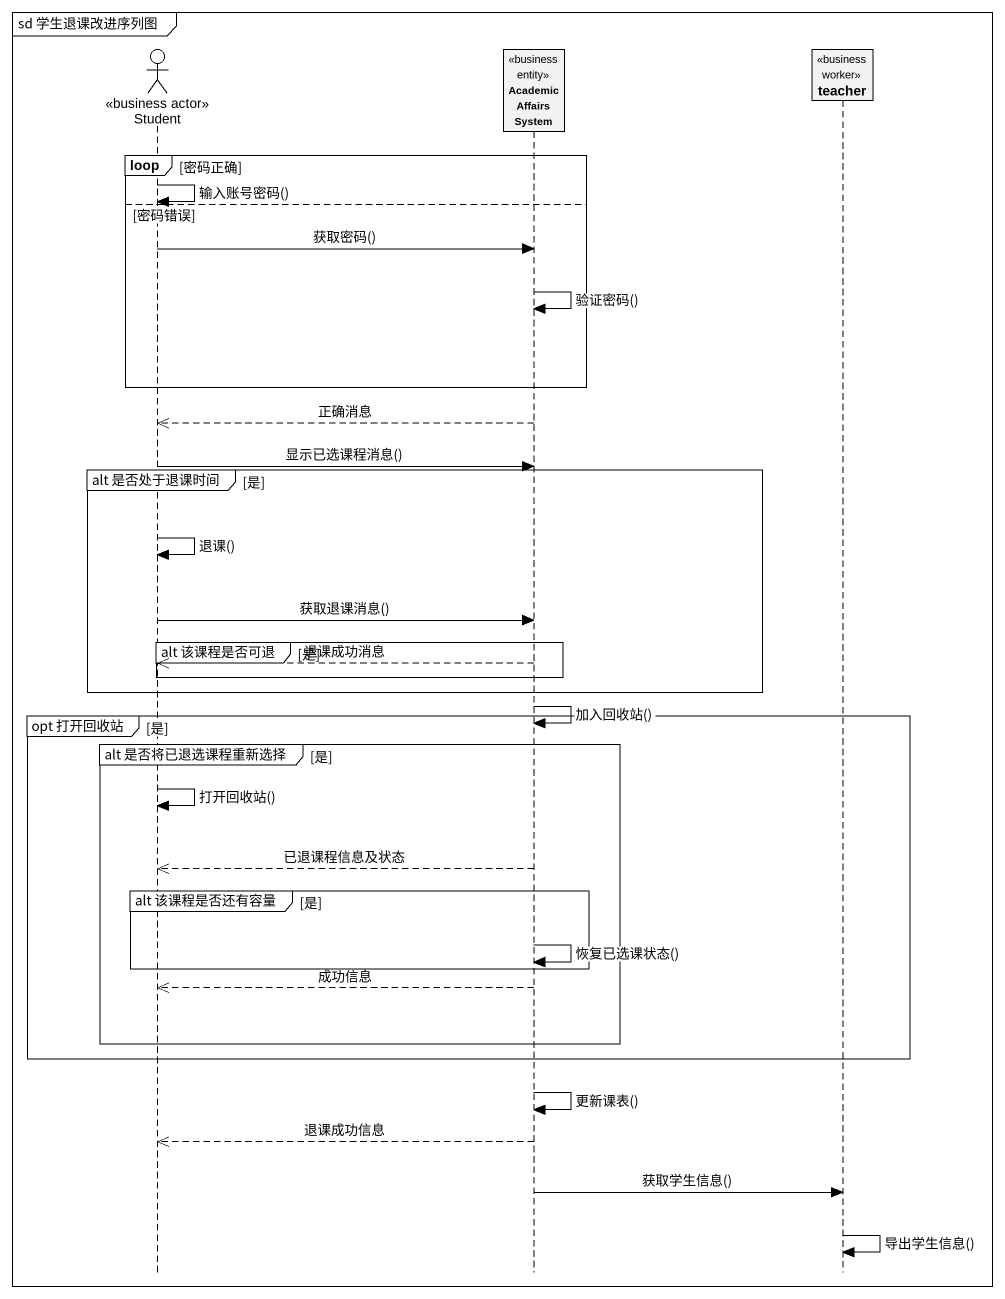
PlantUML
@startuml
mainframe sd 学生退课改进序列图
hide footbox
actor Student <<business actor>>
participant "Academic Affairs System" as Academic_Affairs_System <<business entity>>
participant teacher <<business worker>>

loop 密码正确
  Student -> Student : 输入账号密码()
else 密码错误
  Student -> Academic_Affairs_System : 获取密码()
  Academic_Affairs_System -> Academic_Affairs_System : 验证密码()
end
Academic_Affairs_System -->> Student : 正确消息
Student -> Academic_Affairs_System : 显示已选课程消息()
group alt 是否处于退课时间 [是]
  Student -> Student : 退课()
  Student -> Academic_Affairs_System : 获取退课消息()
  group alt 该课程是否可退 [是]
    Academic_Affairs_System -->> Student : 退课成功消息
  end
end
Academic_Affairs_System -> Academic_Affairs_System : 加入回收站()
group opt 打开回收站 [是]
  group alt 是否将已退选课程重新选择 [是]
    Student -> Student : 打开回收站()
    Academic_Affairs_System -->> Student : 已退课程信息及状态
    group alt 该课程是否还有容量 [是]
      Academic_Affairs_System -> Academic_Affairs_System : 恢复已选课状态()
    end
    Academic_Affairs_System -->> Student : 成功信息
  end
end
Academic_Affairs_System -> Academic_Affairs_System : 更新课表()
Academic_Affairs_System -->> Student : 退课成功信息
Academic_Affairs_System -> teacher : 获取学生信息()
teacher -> teacher : 导出学生信息()
@enduml
